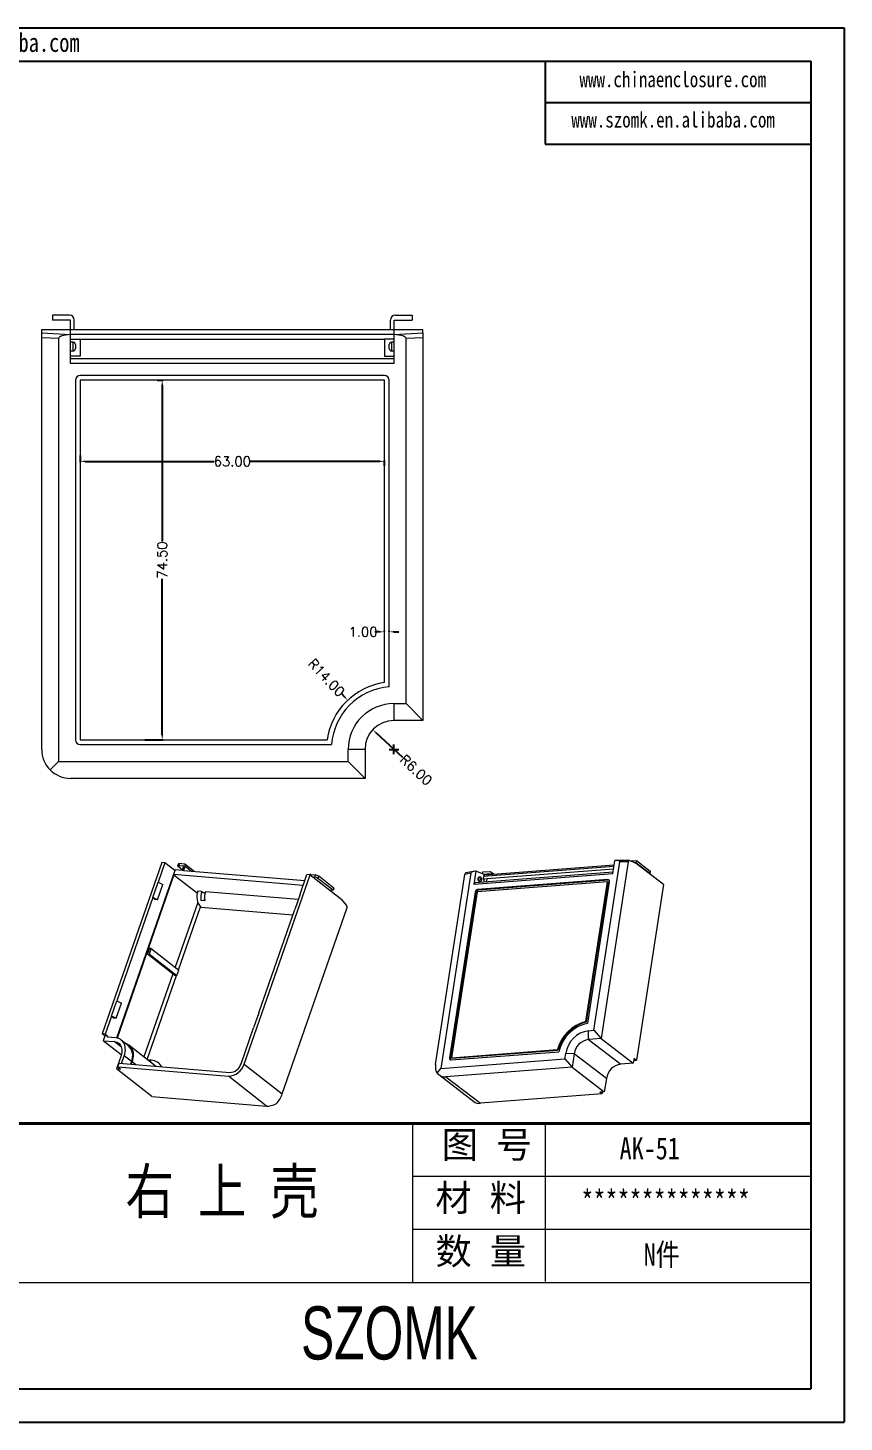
# Model space of a CAD drawing. Header units: inches. Extents: x 1800 to 3196, y 326 to 616.
# Drawn here: x 2501.9 to 2671, y 326.9 to 615.9 of the extents above; entities that cross this region are included whole.
import ezdxf

# ---------------------------------------------------------------- set-up
doc = ezdxf.new("R2010")
doc.units = ezdxf.units.IN
doc.header["$LTSCALE"] = 0.05
doc.layers.add('文字', color=81, linetype='Continuous')
doc.layers.add('粗实线', color=7, linetype='Continuous', lineweight=30)
doc.layers.add('细实线', color=3, linetype='Continuous', lineweight=9)
doc.styles.get("Standard").update_dxf_attribs({"font": 'txt', "bigfont": 'gbcbig.shx'})
doc.styles.add('宋体', font='', dxfattribs={"width": 0.8, "height": 3.5})
doc.styles.add('长仿宋', font='', dxfattribs={"width": 0.7, "height": 4})
doc.styles.get('宋体').set_extended_font_data('SimSun')
doc.styles.get('长仿宋').set_extended_font_data('SimSun')
doc.dimstyles.new('2.5', dxfattribs={"dimtxt": 2, "dimasz": 1, "dimexe": 0.18, "dimexo": 0.0625, "dimgap": 0.09, "dimtad": 0, "dimzin": 0, "dimdsep": 46, "dimtxsty": 'Standard', "dimcen": 1, "dimclrd": 3, "dimclre": 3, "dimclrt": 256, "dimadec": 0, "dimazin": 2, "dimtfac": 1, "dimtofl": 0, "dimtmove": 0, "dimatfit": 3, "dimfxl": 1, "dimtolj": 1, "dimtzin": 0, "dimarcsym": 0})

# ---------------------------------------------------------------- blocks, each defined once
blk = doc.blocks.new('*D274')
at = {"color": 3, "lineweight": -2}
for p, q in [((2512.74, 527.2), (2512.74, 525.84)), ((2513.74, 526.02), (2540.49, 526.02)), ((2574.74, 526.02), (2548, 526.02)), ((2575.74, 525.1), (2575.74, 526.2))]:
    blk.add_line(p, q, dxfattribs=at)
at = {"color": 3}
for points in [[(2513.74, 526.19), (2513.74, 525.86), (2512.74, 526.02)], [(2574.74, 526.19), (2574.74, 525.86), (2575.74, 526.02)]]:
    blk.add_solid(points, dxfattribs=at)
at = {"layer": 'Defpoints', "color": 0}
for p in [(2512.74, 527.26), (2575.74, 526.02), (2575.74, 525.04)]:
    blk.add_point(p, dxfattribs=at)
at = {"insert": (2544.24, 526.02), "char_height": 2, "attachment_point": 5}
blk.add_mtext('\\A1;63.00', dxfattribs=at)
blk = doc.blocks.new('*D275')
at = {"color": 3, "lineweight": -2}
for p, q in [((2528.68, 542.82), (2529.9, 542.82)), ((2529.72, 541.82), (2529.72, 509.49)), ((2529.72, 469.32), (2529.72, 501.64)), ((2526.14, 468.32), (2529.9, 468.32))]:
    blk.add_line(p, q, dxfattribs=at)
at = {"color": 3}
for points in [[(2529.55, 541.82), (2529.89, 541.82), (2529.72, 542.82)], [(2529.55, 469.32), (2529.89, 469.32), (2529.72, 468.32)]]:
    blk.add_solid(points, dxfattribs=at)
at = {"layer": 'Defpoints', "color": 0}
for p in [(2528.62, 542.82), (2526.08, 468.32), (2529.72, 468.32)]:
    blk.add_point(p, dxfattribs=at)
at = {"insert": (2529.72, 505.57), "char_height": 2, "attachment_point": 5, "rotation": 90}
blk.add_mtext('\\A1;74.50', dxfattribs=at)
blk = doc.blocks.new('*D276')
at = {"color": 3, "lineweight": -2}
for p, q in [((2574.74, 490.69), (2573.74, 490.69)), ((2575.74, 490.76), (2575.74, 490.87)), ((2576.74, 490.76), (2576.74, 490.87)), ((2577.74, 490.69), (2578.74, 490.69))]:
    blk.add_line(p, q, dxfattribs=at)
at = {"color": 3}
for points in [[(2574.74, 490.86), (2574.74, 490.53), (2575.74, 490.69)], [(2577.74, 490.86), (2577.74, 490.53), (2576.74, 490.69)]]:
    blk.add_solid(points, dxfattribs=at)
at = {"layer": 'Defpoints', "color": 0}
for p in [(2575.74, 490.69), (2575.74, 490.69), (2576.74, 490.69)]:
    blk.add_point(p, dxfattribs=at)
at = {"insert": (2571.32, 490.69), "char_height": 2, "attachment_point": 5}
blk.add_mtext('\\A1;1.00', dxfattribs=at)
blk = doc.blocks.new('*D277')
at = {"color": 3, "lineweight": -2}
for p, q in [((2566.78, 477.97), (2567.47, 477.24)), ((2576.74, 466.32), (2578.74, 466.32)), ((2577.74, 465.32), (2577.74, 467.32))]:
    blk.add_line(p, q, dxfattribs=at)
at = {"color": 3}
blk.add_solid([(2567.59, 477.36), (2567.34, 477.13), (2568.15, 476.51)], dxfattribs=at)
at = {"layer": 'Defpoints', "color": 0}
for p in [(2568.15, 476.51), (2577.74, 466.32)]:
    blk.add_point(p, dxfattribs=at)
at = {"insert": (2563.75, 481.19), "char_height": 2, "attachment_point": 5, "rotation": 313.2401}
blk.add_mtext('\\A1;R14.00', dxfattribs=at)
blk = doc.blocks.new('*D278')
at = {"color": 3, "lineweight": -2}
blk.add_line((2579.57, 464.62), (2574.08, 469.72), dxfattribs=at)
at = {"color": 3}
blk.add_solid([(2574.19, 469.84), (2573.97, 469.6), (2573.35, 470.4)], dxfattribs=at)
at = {"layer": 'Defpoints', "color": 0}
for p in [(2573.35, 470.4), (2577.74, 466.32)]:
    blk.add_point(p, dxfattribs=at)
at = {"insert": (2582.32, 462.06), "char_height": 2, "attachment_point": 5, "rotation": 317.108}
blk.add_mtext('\\A1;R6.00', dxfattribs=at)

msp = doc.modelspace()

# ---------------------------------------------------------------- linework, layer by layer
for p, q in [((2262.353, 615.855), (2671.008, 615.855)), ((2671.008, 615.855), (2671.008, 326.907)), ((2269.233, 608.975), (2664.128, 608.975)), ((2609.09, 608.975), (2609.09, 591.776)), ((2664.128, 608.975), (2664.128, 333.787)), ((2609.09, 600.376), (2664.128, 600.376)), ((2609.09, 591.776), (2664.128, 591.776)), ((2269.233, 333.787), (2664.128, 333.787)), ((2262.353, 326.907), (2671.008, 326.907))]:
    msp.add_line(p, q)
at = {"color": 7, "linetype": 'Continuous', "lineweight": 15}
for p, q in [((2506.992, 556.315), (2506.992, 555.315)), ((2510.492, 556.315), (2506.992, 556.315)), ((2510.692, 555.315), (2506.992, 555.315)), ((2510.692, 553.315), (2510.692, 555.315)), ((2511.492, 553.315), (2511.492, 555.315)), ((2576.992, 553.315), (2576.992, 555.315)), ((2577.792, 553.315), (2577.792, 555.315)), ((2577.792, 555.315), (2581.492, 555.315)), ((2577.992, 556.315), (2581.492, 556.315)), ((2581.492, 556.315), (2581.492, 555.315)), ((2504.742, 553.315), (2510.742, 553.315)), ((2504.742, 552.633), (2504.742, 553.315)), ((2504.742, 552.633), (2510.742, 552.342)), ((2504.742, 551.634), (2504.742, 552.633)), ((2510.742, 552.342), (2510.742, 553.315)), ((2510.742, 553.315), (2577.742, 553.315)), ((2510.742, 552.342), (2510.742, 552.303)), ((2577.742, 552.315), (2510.742, 552.315)), ((2510.742, 546.315), (2510.742, 552.303)), ((2577.742, 553.315), (2583.742, 553.315)), ((2577.742, 552.342), (2577.742, 553.315)), ((2577.742, 552.342), (2583.742, 552.633)), ((2577.742, 552.303), (2577.742, 552.342)), ((2577.742, 546.315), (2577.742, 552.303)), ((2583.742, 552.633), (2583.742, 553.315)), ((2583.742, 552.633), (2583.742, 551.634)), ((2508.242, 551.464), (2504.742, 551.634)), ((2504.742, 466.315), (2504.742, 551.634)), ((2508.242, 551.464), (2508.242, 463.815)), ((2510.742, 551.315), (2512.742, 551.315)), ((2511.242, 550.715), (2510.742, 550.715)), ((2511.742, 550.215), (2511.742, 549.415)), ((2512.742, 551.315), (2512.742, 547.815)), ((2512.742, 551.315), (2575.742, 551.315)), ((2575.742, 551.315), (2575.742, 547.815)), ((2577.742, 551.315), (2575.742, 551.315)), ((2576.742, 549.815), (2576.742, 550.215)), ((2576.742, 549.415), (2576.742, 549.815)), ((2577.742, 550.715), (2577.242, 550.715)), ((2583.742, 551.634), (2580.242, 551.464)), ((2580.242, 475.815), (2580.242, 551.464)), ((2583.742, 551.634), (2583.742, 472.315)), ((2510.742, 548.915), (2511.242, 548.915)), ((2512.742, 547.815), (2510.742, 547.815)), ((2510.742, 547.315), (2577.742, 547.315)), ((2577.742, 546.315), (2510.742, 546.315)), ((2575.742, 547.815), (2577.742, 547.815)), ((2577.242, 548.915), (2577.742, 548.915)), ((2575.742, 543.815), (2512.742, 543.815)), ((2511.742, 542.815), (2511.742, 468.315)), ((2512.742, 542.815), (2512.742, 468.315)), ((2575.742, 542.815), (2512.742, 542.815)), ((2575.742, 480.172), (2575.742, 542.815)), ((2576.742, 479.277), (2576.742, 542.815)), ((2577.742, 475.815), (2580.242, 475.815)), ((2577.742, 472.315), (2577.742, 475.815)), ((2580.242, 475.815), (2583.742, 472.315)), ((2583.742, 472.315), (2577.742, 472.315)), ((2512.742, 468.315), (2563.885, 468.315)), ((2512.742, 467.315), (2564.78, 467.315)), ((2568.242, 463.815), (2568.242, 466.315)), ((2571.742, 466.315), (2568.242, 466.315)), ((2571.742, 466.315), (2571.742, 460.315)), ((2506.499, 462.073), (2508.242, 463.815)), ((2508.242, 463.815), (2568.242, 463.815)), ((2568.242, 463.815), (2571.742, 460.315)), ((2571.742, 460.315), (2510.742, 460.315)), ((2529.626, 442.904), (2517.255, 407.376)), ((2530.288, 442.849), (2528.875, 438.791)), ((2530.288, 442.849), (2529.626, 442.904)), ((2532.328, 441.246), (2530.288, 442.849)), ((2533.066, 442.606), (2532.909, 442.155)), ((2533.266, 442.655), (2533.109, 442.204)), ((2534.16, 442.116), (2533.109, 442.204)), ((2534.239, 442.574), (2533.266, 442.655)), ((2533.846, 441.215), (2534.16, 442.116)), ((2534.157, 441.189), (2534.471, 442.09)), ((2536.309, 441.009), (2534.391, 442.516)), ((2623.36, 442.354), (2596.489, 440.292)), ((2619.137, 408.103), (2624.52, 443.013)), ((2626.28, 443.017), (2620.635, 406.413)), ((2623.082, 440.555), (2623.508, 443.318)), ((2626.505, 443.326), (2623.617, 443.32)), ((2626.28, 443.017), (2624.52, 443.013)), ((2626.567, 443.312), (2627.612, 442.864)), ((2626.805, 443.21), (2628, 443.302)), ((2633.577, 438.294), (2627.612, 442.864)), ((2627.669, 442.821), (2627.929, 442.84)), ((2628, 443.302), (2627.929, 442.84)), ((2627.929, 442.84), (2630.775, 440.66)), ((2628, 443.302), (2630.846, 441.121)), ((2532.328, 441.246), (2520.232, 406.507)), ((2532.131, 440.335), (2520.345, 406.487)), ((2532.387, 441.337), (2532.073, 440.435)), ((2532.073, 440.435), (2532.209, 440.328)), ((2532.073, 440.435), (2558.931, 438.192)), ((2532.209, 440.328), (2532.131, 440.335)), ((2532.131, 440.335), (2537.002, 436.509)), ((2532.328, 441.246), (2532.354, 441.244)), ((2533.846, 441.215), (2532.387, 441.337)), ((2533.883, 441.323), (2532.992, 442.023)), ((2559.245, 439.094), (2534.157, 441.189)), ((2546.7, 401.113), (2560.358, 440.337)), ((2558.284, 436.335), (2559.697, 440.393)), ((2560.358, 440.337), (2559.697, 440.393)), ((2560.358, 440.337), (2566.915, 435.187)), ((2560.497, 440.381), (2561.469, 440.3)), ((2560.941, 439.88), (2561.312, 439.849)), ((2561.312, 439.849), (2561.469, 440.3)), ((2562.131, 440.053), (2561.974, 439.603)), ((2565.102, 437.145), (2561.974, 439.603)), ((2565.259, 437.596), (2562.131, 440.053)), ((2586.35, 401.047), (2592.422, 440.42)), ((2593.662, 440.646), (2587.425, 400.198)), ((2593.662, 440.646), (2592.422, 440.42)), ((2594.548, 441.078), (2592.622, 440.726)), ((2594.367, 438.352), (2594.793, 441.115)), ((2623.082, 440.555), (2594.367, 438.352)), ((2623.128, 440.851), (2594.577, 438.661)), ((2594.836, 441.104), (2596.326, 440.464)), ((2622.047, 439.335), (2595.047, 437.264)), ((2622.171, 439.241), (2595.17, 437.17)), ((2595.539, 439.864), (2595.324, 439.847)), ((2596.071, 440.853), (2596.03, 440.591)), ((2597.571, 440.968), (2596.071, 440.853)), ((2596.279, 439.983), (2596.208, 439.522)), ((2596.208, 439.522), (2597.065, 439.588)), ((2596.456, 439.332), (2596.208, 439.522)), ((2596.326, 440.464), (2596.544, 440.297)), ((2597.585, 440.513), (2596.382, 440.421)), ((2597.564, 440.375), (2597.585, 440.513)), ((2598.409, 440.44), (2597.803, 440.903)), ((2597.907, 440.401), (2597.928, 440.539)), ((2622.171, 439.241), (2622.047, 439.335)), ((2630.775, 440.66), (2630.846, 441.121)), ((2630.84, 440.551), (2630.912, 441.012)), ((2527.776, 435.635), (2528.875, 438.791)), ((2528.709, 435.175), (2529.808, 438.331)), ((2528.875, 438.791), (2529.808, 438.331)), ((2537.904, 436.892), (2537.126, 436.957)), ((2537.904, 436.892), (2538.176, 436.678)), ((2538.176, 436.678), (2538.623, 436.641)), ((2557.897, 435.222), (2538.682, 436.827)), ((2558.284, 436.335), (2557.185, 433.179)), ((2564.342, 437.209), (2565.102, 437.145)), ((2565.259, 437.596), (2565.102, 437.145)), ((2594.547, 436.77), (2589.245, 402.39)), ((2594.671, 436.675), (2589.369, 402.295)), ((2594.975, 436.803), (2589.674, 402.423)), ((2594.671, 436.675), (2594.547, 436.77)), ((2621.976, 438.874), (2594.975, 436.803)), ((2595.047, 437.264), (2595.17, 437.17)), ((2595.393, 438.95), (2595.608, 438.966)), ((2617.518, 409.965), (2621.976, 438.874)), ((2617.642, 409.871), (2622.1, 438.779)), ((2617.883, 409.585), (2622.405, 438.907)), ((2622.1, 438.779), (2621.976, 438.874)), ((2633.577, 438.294), (2627.969, 401.929)), ((2527.776, 435.635), (2520.319, 414.219)), ((2527.776, 435.635), (2528.32, 435.208)), ((2528.709, 435.175), (2527.776, 435.635)), ((2528.709, 435.175), (2528.32, 435.208)), ((2537.071, 434.629), (2532.382, 421.162)), ((2533.08, 420.614), (2537.633, 433.691)), ((2537.702, 433.634), (2556.789, 432.04)), ((2538.522, 434.944), (2537.744, 435.009)), ((2567.904, 434.019), (2566.915, 435.187)), ((2549.728, 411.763), (2557.185, 433.179)), ((2554.59, 394.915), (2567.984, 433.382)), ((2527.046, 425.08), (2526.654, 423.952)), ((2527.043, 423.92), (2527.435, 425.047)), ((2527.435, 425.047), (2527.046, 425.08)), ((2527.435, 425.047), (2533.149, 420.559)), ((2526.654, 423.952), (2527.043, 423.92)), ((2526.654, 423.952), (2532.307, 419.512)), ((2527.043, 423.92), (2532.756, 419.432)), ((2531.915, 419.82), (2525.915, 402.591)), ((2526.613, 402.043), (2532.671, 419.439)), ((2532.307, 419.512), (2532.671, 419.439)), ((2532.671, 419.439), (2532.756, 419.432)), ((2532.756, 419.432), (2533.149, 420.559)), ((2519.22, 411.063), (2520.319, 414.219)), ((2520.153, 410.603), (2521.252, 413.759)), ((2520.319, 414.219), (2521.252, 413.759)), ((2519.22, 411.063), (2517.917, 407.321)), ((2519.22, 411.063), (2519.764, 410.636)), ((2520.153, 410.603), (2519.22, 411.063)), ((2520.153, 410.603), (2519.764, 410.636)), ((2549.728, 411.763), (2548.629, 408.607)), ((2546.039, 401.168), (2548.629, 408.607)), ((2617.642, 409.871), (2617.518, 409.965)), ((2618.064, 406.216), (2618.065, 408.021)), ((2618.065, 408.021), (2619.137, 408.103)), ((2619.137, 408.103), (2620.635, 406.413)), ((2517.917, 407.321), (2517.255, 407.376)), ((2517.8, 406.949), (2517.255, 407.376)), ((2517.8, 406.949), (2517.454, 405.957)), ((2517.454, 405.957), (2519.788, 405.762)), ((2521.224, 402.996), (2517.454, 405.957)), ((2518.461, 406.894), (2517.8, 406.949)), ((2517.917, 407.321), (2518.461, 406.894)), ((2518.382, 406.668), (2518.461, 406.894)), ((2520.055, 406.528), (2518.382, 406.668)), ((2522.721, 404.909), (2521.224, 406.085)), ((2528.253, 400.755), (2522.813, 405.027)), ((2620.635, 406.413), (2618.064, 406.216)), ((2618.064, 406.216), (2624.746, 401.096)), ((2620.635, 406.413), (2627.317, 401.293)), ((2521.18, 402.862), (2520.238, 400.157)), ((2521.296, 401.239), (2521.842, 402.807)), ((2523.338, 401.631), (2521.842, 402.807)), ((2527.456, 401.91), (2526.702, 401.973)), ((2587.425, 400.198), (2613.14, 402.171)), ((2589.245, 402.39), (2589.369, 402.295)), ((2589.603, 401.961), (2611.905, 403.672)), ((2589.674, 402.423), (2611.593, 404.104)), ((2589.797, 402.328), (2589.674, 402.423)), ((2589.797, 402.328), (2611.717, 404.009)), ((2611.717, 404.009), (2611.593, 404.104)), ((2613.14, 402.171), (2613.318, 403.324)), ((2613.14, 402.171), (2614.638, 400.481)), ((2615.065, 403.25), (2613.318, 403.324)), ((2615.065, 403.25), (2614.638, 400.481)), ((2621.748, 398.13), (2615.065, 403.25)), ((2627.474, 402.309), (2627.317, 401.293)), ((2627.409, 401.886), (2627.969, 401.929)), ((2627.474, 402.309), (2627.969, 401.929)), ((2527.584, 394.387), (2520.238, 400.157)), ((2520.238, 400.157), (2521.094, 400.085)), ((2520.55, 400.513), (2520.817, 401.279)), ((2520.55, 400.513), (2543.424, 398.602)), ((2520.55, 400.513), (2521.094, 400.085)), ((2520.817, 401.279), (2543.691, 399.369)), ((2523.338, 401.631), (2523.148, 401.084)), ((2523.455, 401.622), (2523.264, 401.075)), ((2528.253, 400.755), (2528.379, 400.648)), ((2546.7, 401.113), (2554.59, 394.915)), ((2586.677, 399.242), (2587.425, 400.198)), ((2587.02, 398.922), (2594.274, 393.364)), ((2614.638, 400.481), (2588.495, 398.476)), ((2614.638, 400.481), (2621.321, 395.361)), ((2627.317, 401.293), (2624.746, 401.096)), ((2551.314, 392.405), (2543.424, 398.602)), ((2588.495, 398.476), (2595.672, 392.976)), ((2621.748, 398.13), (2621.321, 395.361)), ((2527.584, 394.387), (2551.314, 392.405)), ((2620.873, 394.91), (2595.672, 392.976)), ((2621.321, 395.361), (2620.378, 395.289)), ((2620.873, 394.91), (2620.378, 395.289)), ((2620.873, 394.91), (2620.938, 395.332))]:
    msp.add_line(p, q, dxfattribs=at)
at = {"color": 8, "linetype": 'Continuous', "lineweight": 15}
for p, q in [((2511.242, 548.915), (2511.242, 550.715)), ((2577.242, 550.715), (2577.242, 549.815)), ((2577.242, 549.815), (2577.242, 548.915)), ((2535.793, 441.052), (2534.471, 442.09)), ((2623.314, 442.057), (2596.279, 439.983)), ((2597.065, 439.588), (2623.243, 441.596)), ((2598.09, 440.415), (2597.928, 440.539)), ((2521.251, 404.613), (2519.788, 405.762)), ((2527.239, 401.551), (2527.456, 401.91)), ((2523.455, 401.622), (2524.256, 400.992))]:
    msp.add_line(p, q, dxfattribs=at)
at = {"color": 7, "linetype": 'Continuous', "lineweight": 15, "flags": 128}
for points in [[(2533.109, 442.204), (2533.039, 442.206), (2532.981, 442.2), (2532.939, 442.186), (2532.914, 442.165), (2532.907, 442.136), (2532.918, 442.102), (2532.947, 442.064), (2532.992, 442.023)], [(2533.066, 442.606), (2533.071, 442.615), (2533.096, 442.637), (2533.138, 442.651), (2533.196, 442.657), (2533.266, 442.655)], [(2534.471, 442.09), (2534.494, 442.179), (2534.501, 442.265), (2534.492, 442.346), (2534.468, 442.419), (2534.428, 442.48), (2534.376, 442.527), (2534.312, 442.559), (2534.239, 442.574)], [(2595.324, 439.847), (2595.28, 439.835), (2595.216, 439.781), (2595.167, 439.689), (2595.136, 439.569), (2595.127, 439.433), (2595.141, 439.293), (2595.176, 439.163), (2595.229, 439.056), (2595.295, 438.983), (2595.367, 438.951), (2595.393, 438.95)], [(2595.886, 439.356), (2595.89, 439.432), (2595.878, 439.508), (2595.852, 439.573), (2595.816, 439.616), (2595.776, 439.631), (2595.738, 439.616), (2595.707, 439.572), (2595.688, 439.507), (2595.685, 439.431), (2595.697, 439.355), (2595.723, 439.29), (2595.759, 439.247), (2595.799, 439.232), (2595.837, 439.247), (2595.868, 439.291), (2595.886, 439.356)], [(2630.742, 440.466), (2630.79, 440.488), (2630.824, 440.516), (2630.84, 440.549), (2630.837, 440.585), (2630.815, 440.622), (2630.775, 440.66)], [(2538.491, 435.176), (2538.476, 435.278), (2538.476, 435.377)], [(2519.788, 405.762), (2520.063, 405.719), (2520.319, 405.637), (2520.555, 405.517), (2520.765, 405.362), (2520.947, 405.172), (2521.099, 404.952), (2521.218, 404.705), (2521.302, 404.433), (2521.351, 404.141), (2521.363, 403.834), (2521.338, 403.515), (2521.277, 403.189), (2521.18, 402.862)], [(2521.842, 402.807), (2521.958, 403.197), (2522.036, 403.585), (2522.073, 403.967), (2522.069, 404.338), (2522.026, 404.692), (2521.942, 405.026), (2521.819, 405.335), (2521.659, 405.615), (2521.463, 405.863), (2521.235, 406.076), (2520.977, 406.251), (2520.691, 406.386), (2520.383, 406.479), (2520.055, 406.528)], [(2522.105, 405.393), (2522.218, 405.355), (2522.499, 405.231), (2522.756, 405.071), (2522.986, 404.875), (2523.188, 404.647), (2523.358, 404.388), (2523.496, 404.102), (2523.599, 403.791), (2523.666, 403.46), (2523.697, 403.111), (2523.691, 402.749), (2523.648, 402.377), (2523.569, 402), (2523.455, 401.622)]]:
    msp.add_lwpolyline(points, dxfattribs=at)
at = {"color": 8, "linetype": 'Continuous', "lineweight": 15, "flags": 128}
msp.add_lwpolyline([(2595.608, 438.966), (2595.581, 438.967), (2595.509, 439), (2595.443, 439.073), (2595.39, 439.179), (2595.355, 439.309), (2595.342, 439.449), (2595.35, 439.586), (2595.381, 439.706), (2595.431, 439.797), (2595.494, 439.851), (2595.541, 439.864)], dxfattribs=at)
at = {"color": 7, "linetype": 'Continuous', "lineweight": 15}
for centre, radius, start, end in [((2510.492, 555.315), 1, 0, 90), ((2577.992, 555.315), 1, 90, 180), ((2511.242, 550.215), 0.5, 0, 90), ((2511.242, 549.415), 0.5, 270, 0), ((2577.242, 550.215), 0.5, 90, 180), ((2577.242, 549.415), 0.5, 180, 270), ((2512.742, 542.815), 1, 90, 180), ((2575.742, 542.815), 1, 0, 90), ((2577.742, 466.315), 14, 98.21321, 171.78679), ((2577.742, 466.315), 13, 94.41173, 175.58827), ((2577.742, 466.315), 9.5, 90, 180), ((2577.742, 466.315), 6, 90, 180), ((2512.742, 468.315), 1, 180, 270), ((2510.742, 466.315), 6, 180, 225), ((2510.742, 466.315), 6, 225, 270), ((2560.472, 439.957), 0.425, 86.64543, 114.69582), ((2561.167, 438.447), 1.41, 55.08249, 84.06607), ((2561.324, 438.898), 1.41, 55.08249, 84.06607), ((2596.596, 439.994), 0.317, 109.80569, 181.96793), ((2593.058, 439.841), 3.435, 342.2924, 351.4919), ((2594.76, 439.896), 2.326, 332.81954, 352.37388), ((2597.596, 440.625), 0.343, 345.4564, 94.19371), ((2622.072, 438.993), 0.343, 345.4564, 94.19371), ((2622.203, 438.895), 0.347, 67.44056, 95.22349), ((2630.785, 441.01), 0.127, 0.90746, 61.12025), ((2539.964, 435.737), 3.089, 156.74002, 222.90866), ((2541.589, 435.629), 3.896, 161.0848, 189.16751), ((2542.367, 435.564), 3.896, 161.0848, 189.16751), ((2594.684, 438.363), 0.317, 109.80569, 181.96793), ((2595.129, 436.681), 0.589, 98.0415, 171.33685), ((2595.253, 436.587), 0.589, 98.0415, 171.33685), ((2619.699, 401.835), 8.417, 105.0152, 164.36315), ((2619.823, 401.74), 8.417, 105.0152, 164.36315), ((2619.457, 402.016), 7.731, 101.74847, 167.62988), ((2618.848, 402.482), 5.594, 98.0415, 171.33685), ((2520.715, 402.834), 2.886, 335.3635, 45.96487), ((2618.557, 402.718), 3.532, 98.03296, 171.34539), ((2527.294, 399.259), 2.656, 28.93504, 86.51992), ((2589.577, 402.304), 0.343, 165.4564, 274.19371), ((2589.76, 402.22), 0.398, 169.15128, 215.95438), ((2543.303, 402.153), 3.553, 271.95538, 342.96647), ((2543.628, 401.882), 2.514, 271.42693, 343.49492), ((2625.24, 397.598), 3.532, 98.03296, 171.34539), ((2595.473, 394.972), 2.006, 233.30826, 275.69908)]:
    msp.add_arc(centre, radius, start, end, dxfattribs=at)
for centre, major_axis, ratio, start_param, end_param in [((2511.882, 551.301), (3.64, -0.176), 0.2744238, 1.9026426, 3.1548812), ((2576.602, 551.301), (3.64, 0.176), 0.2744238, 6.2698968, 7.5221354), ((2622.949, 442.818), (1.572, 0.234), 0.2819693, 6.1958609, 7.4480995), ((2626.538, 442.826), (-0.046, 0.499), 0.528804, 6.0040037, 7.4134219), ((2592.68, 440.229), (-0.046, 0.499), 0.528804, 0.0472856, 1.1302366), ((2595.211, 440.691), (-1.55, -0.072), 0.2958168, 4.9712408, 6.2234794), ((2594.807, 440.617), (-0.046, 0.499), 0.528804, 6.0040037, 6.1611834), ((2567.703, 433.61), (0.023, 0.506), 0.6350295, 4.2725858, 5.682004), ((2588.497, 401.569), (1.413, 2.676), 0.6249879, 2.0759977, 2.8613958), ((2588.497, 401.569), (0.513, 3.071), 0.8203622, 2.5561243, 3.3415225), ((2552.722, 394.744), (1.567, 2.576), 0.5379453, 4.3064592, 5.0918573), ((2552.722, 394.744), (2.5, 1.793), 0.6056221, 3.7597741, 4.5451723)]:
    msp.add_ellipse(centre, major_axis=major_axis, ratio=ratio, start_param=start_param, end_param=end_param, dxfattribs=at)
msp.add_open_spline([(2595.608, 438.966), (2595.647, 438.974), (2595.719, 438.988), (2595.818, 439.063), (2595.885, 439.164), (2595.92, 439.284), (2595.931, 439.407), (2595.914, 439.538), (2595.868, 439.668), (2595.789, 439.778), (2595.694, 439.838), (2595.612, 439.864), (2595.564, 439.864), (2595.539, 439.864)], degree=3, knots=[0, 0, 0, 0, 0.0961445, 0.1767149, 0.2934218, 0.3791945, 0.4636804, 0.5775806, 0.671391, 0.7872201, 0.8807342, 0.9373085, 1, 1, 1, 1], dxfattribs=at)
at = {"layer": '粗实线', "color": 7, "lineweight": 40}
msp.add_line((2664.128, 388.825), (2499.015, 388.825), dxfattribs=at)
at = {"layer": '细实线', "color": 7}
for p, q in [((2581.572, 388.825), (2581.572, 355.802)), ((2609.09, 388.825), (2609.09, 356.034)), ((2664.128, 377.817), (2581.572, 377.817)), ((2664.128, 366.81), (2581.572, 366.81)), ((2664.128, 355.802), (2416.459, 355.802))]:
    msp.add_line(p, q, dxfattribs=at)

# ---------------------------------------------------------------- texts
at = {"layer": '文字', "color": 0, "attachment_point": 1, "style": '宋体'}
for s, insert, char_height, width in [('www.szomk.en.alibaba.com', (2461.989, 614.754), 3.87465, 68.0739), ('www.chinaenclosure.com', (2616.181, 606.797), 3.22888, 56.72825), ('www.szomk.en.alibaba.com', (2614.493, 598.436), 3.22888, 56.72825), ('{\\H1.111x;AK-51}', (2624.492, 385.949), 4.12782, 47.72229), ('右 上 壳', (2522.118, 379.322), 9.1729, 117.27277), ('{\\H1.111x;**************}', (2616.552, 374.942), 4.12782, 47.72229), ('{\\H1.111x;N件}', (2629.485, 363.934), 4.12782, 47.72229)]:
    msp.add_mtext(s, dxfattribs=dict(at, insert=insert, char_height=char_height, width=width))
at = {"layer": '粗实线', "insert": (2558.479, 350.892), "char_height": 11.00753, "width": 123.43857, "attachment_point": 1, "style": '长仿宋'}
msp.add_mtext('{\\fSTXinwei|b0|i0|c134|p2;SZOMK}', dxfattribs=at)
at = {"layer": '细实线', "color": 7, "char_height": 5.50377, "attachment_point": 1}
for s, insert, width in [('{\\fSimSun|b0|i0|c134|p54;图 号}', (2587.624, 387.154), 27.51883), ('{\\fSimSun|b0|i0|c134|p54;材 料   }', (2586.319, 376.146), 27.51883), ('{\\fSimSun|b0|i0|c134|p54;数 量}', (2586.345, 365.085), 24.86671)]:
    msp.add_mtext(s, dxfattribs=dict(at, insert=insert, width=width))

# ---------------------------------------------------------------- dimensions: what is measured, and where the dimension line sits
dim = msp.add_linear_dim(base=(2529.72, 468.315), p1=(2528.617, 542.815), p2=(2526.08, 468.315), angle=90, dimstyle='2.5')
dim.commit()
dim.dimension.update_dxf_attribs({"geometry": '*D275', "text_midpoint": (2529.72, 505.565)})
for base, p1, p2, picture, middle in [((2575.742, 526.024), (2512.742, 527.261), (2575.742, 525.037), '*D274', (2544.242, 526.024)), ((2575.742, 490.693), (2576.742, 490.693), (2575.742, 490.693), '*D276', (2571.318, 490.693))]:
    dim = msp.add_linear_dim(base=base, p1=p1, p2=p2, dimstyle='2.5')
    dim.commit()
    dim.dimension.update_dxf_attribs({"geometry": picture, "text_midpoint": middle})
dim = msp.add_radius_dim(center=(2577.742, 466.315), mpoint=(2568.151, 476.514), dimstyle='2.5')
dim.commit()
dim.dimension.update_dxf_attribs({"geometry": '*D277', "text_midpoint": (2563.751, 481.194)})
dim = msp.add_radius_dim(center=(2577.742, 466.315), mpoint=(2573.346, 470.399), dimstyle='2.5', override={"dimtmove": 1})
dim.commit()
dim.dimension.update_dxf_attribs({"geometry": '*D278', "text_midpoint": (2582.318, 462.064), "dimtype": 164})

doc.saveas('drawing.dxf')
